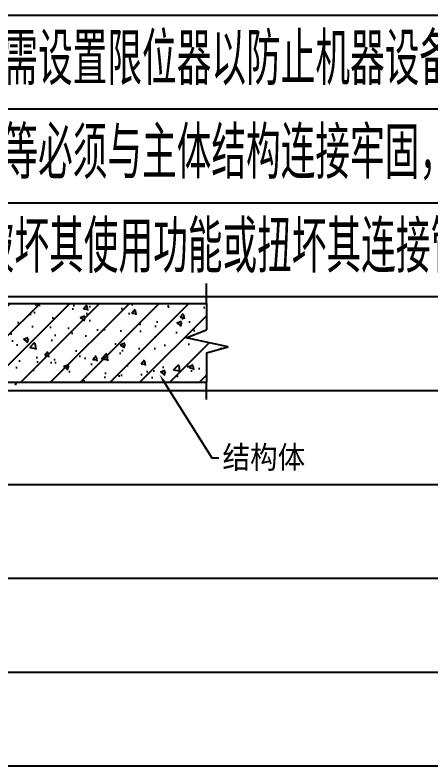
# Model space of a CAD drawing. Extents: x 14204718 to 16986381, y -1556765 to -15898.
# Drawn here: x 14910703 to 14914692, y -226481 to -219281 of the extents above; entities that cross this region are included whole.
import ezdxf
from ezdxf import colors
from ezdxf.entities.mleader import LeaderData, LeaderLine
from ezdxf.math import Vec2, Vec3

# ---------------------------------------------------------------- set-up
doc = ezdxf.new("R2010")
doc.units = 0
doc.header["$LTSCALE"] = 1000
doc.header["$MEASUREMENT"] = 0
for name, color, linetype in [('02___PRT_ALL_AXES', 7, 'Continuous'), ('JZ_0', 7, 'Continuous'), ('JZ_TEXT', 42, 'Continuous'), ('图框', 4, 'Continuous')]:
    doc.layers.add(name, color=color, linetype=linetype)
doc.styles.add('DXF', font='ros.shx', dxfattribs={"width": 0.7, "bigfont": 'hzs.shx'})
doc.styles.add('标题文字', font='txt.shx', dxfattribs={"bigfont": 'hztxt.shx'})

# ---------------------------------------------------------------- blocks, each defined once
blk = doc.blocks.new('抗震大样1')
at = {"layer": '图框', "linetype": 'Continuous'}
h = blk.add_hatch(dxfattribs=at)
h.set_pattern_fill('ANSI31', color=8, scale=2307.852, style=0)
h.set_pattern_definition([(45, (-2247750.88, -5851786.9), (-203.987225, 203.987225), [])])
h.paths.add_polyline_path([(2249.6, 911), (2399.1, 911), (2399.1, 321.1), (2249.6, 321.1)])
h.paths.add_polyline_path([(6734.3, 911), (6883.8, 911), (6883.8, 321.1), (6734.3, 321.1)])
h.paths.add_polyline_path([(785.2, 806.6), (208, 931.8), (486.1, 1039.4), (486.1, 1401.2), (9625.2, 1401.2), (9625.2, 1039.4), (9347.1, 931.8), (9924.3, 806.6), (9625.2, 726.5), (9625.2, 321.1), (7016, 321.1), (6248.3, 321.1), (486.1, 321.1), (486.1, 726.5)])
h = blk.add_hatch(dxfattribs=at)
h.set_pattern_fill('AR-CONC', color=8, scale=92.31408, style=0)
h.set_pattern_definition([(50, (-2247750.9, -5851786.9), (662.13214, -57.929056), [69.23556, -761.59116]), (355, (-2247750.9, -5851786.9), (-128.08702, 694.37925), [55.38845, -609.27293]), (100.4514, (-2247695.7, -5851791.7), (534.045613, 636.44977), [58.84117, -647.25289]), (46.1842, (-2247750.9, -5851602.3), (985.21376, -152.79736), [103.85334, -1142.38674]), (96.6356, (-2247668.8, -5851615), (862.82528, 899.24795), [88.26176, -970.87918]), (351.1842, (-2247750.9, -5851602.3), (862.82458, 899.24862), [83.08267, -913.9094]), (21, (-2247658.57, -5851648.4), (551.029254, -371.673925), [69.23556, -761.59116]), (326, (-2247658.57, -5851648.4), (224.61431, 669.41559), [55.38845, -609.27293]), (71.4514, (-2247612.65, -5851679.4), (775.64379, 297.74106), [58.84117, -647.25289]), (37.5, (-2247750.88, -5851786.9), (11.225259, 307.3078985), [0, -601.887802, 0, -618.504336, 0, -611.58078]), (7.5, (-2247750.88, -5851786.9), (242.850223, 364.097543), [0, -352.639786, 0, -588.04069, 0, -233.093052]), (327.5, (-2247956.74, -5851786.9), (492.793271, -20.821322), [0, -230.7852, 0, -720.049824, 0, -955.450728]), (317.5, (-2248049.05, -5851786.9), (538.362947, 92.410993), [0, -300.02076, 0, -478.186934, 0, -678.508488])])
h.paths.add_polyline_path([(2249.6, 911), (2399.1, 911), (2399.1, 321.1), (2249.6, 321.1)])
h.paths.add_polyline_path([(6734.3, 911), (6883.8, 911), (6883.8, 321.1), (6734.3, 321.1)])
h.paths.add_polyline_path([(785.2, 806.6), (208, 931.8), (486.1, 1039.4), (486.1, 1401.2), (9625.2, 1401.2), (9625.2, 1039.4), (9347.1, 931.8), (9924.3, 806.6), (9625.2, 726.5), (9625.2, 321.1), (7016, 321.1), (6248.3, 321.1), (486.1, 321.1), (486.1, 726.5)])
at = {"color": 5, "linetype": 'Continuous'}
for p, q in [((6248.3, 321.1), (7016, 321.1)), ((7016, 321.1), (7002.4, 283.7))]:
    blk.add_line(p, q, dxfattribs=at)
at = {"color": 4}
for points in [[(9625.2, 1401.2), (9625.2, 1676.3)], [(9625.2, 1401.2), (9625.2, 1039.4)], [(9347.1, 931.8), (9625.2, 1039.4)], [(9924.3, 806.6), (9347.1, 931.8)], [(9625.2, 726.5), (9924.3, 806.6)], [(9625.2, 726.5), (9625.2, 321.1)], [(9625.2, 85.8), (9625.2, 321.1)]]:
    blk.add_lwpolyline(points, dxfattribs=at)
at = {"layer": '02___PRT_ALL_AXES', "color": 133, "linetype": 'Continuous'}
for p, q in [((486.1, 1401.2), (9625.2, 1401.2)), ((7016, 321.1), (9625.2, 321.1))]:
    blk.add_line(p, q, dxfattribs=at)
at = {"color": 4}
ml = blk.add_multileader_mtext('Standard', dxfattribs=at)
ml.set_content('{\\fFangSong_GB2312|b0|i0|c134|p49;\\W0.9;结构体}', color=4, style='标题文字')
ml.set_leader_properties()
ml.build(insert=Vec2(0, 0))
ml.multileader.update_dxf_attribs({"dogleg_length": 0.36, "arrow_head_size": 123.1})
ctx = ml.context
ctx.base_point, ctx.char_height, ctx.arrow_head_size, ctx.landing_gap_size, ctx.plane_origin = Vec3(9795.6, -715), 307.714, 123.1, 49.8, Vec3(8903.7, 297.1)
notes = []
notes.append((ctx, [(0, (1, 1, 0), (9699.1, -715), (1, 0), 96.5, [(0, [(8982, 428)], 0, [])])]))
ctx.mtext.insert, ctx.mtext.width, ctx.mtext.flow_direction = Vec3(9845.5, -551), 1718.781, 5
for ctx, leaders in notes:
    for number, flags, end, landing, length, lines in leaders:
        leader = LeaderData()
        leader.index, (leader.has_last_leader_line, leader.has_dogleg_vector, leader.attachment_direction) = number, flags
        leader.last_leader_point, leader.dogleg_vector, leader.dogleg_length = Vec3(end), Vec3(landing), length
        for number, points, colour, breaks in lines:
            line = LeaderLine()
            line.index, line.vertices, line.color, line.breaks = number, Vec3.list(points), colors.encode_raw_color(colour), breaks
            leader.lines.append(line)
        ctx.leaders.append(leader)

msp = doc.modelspace()

# ---------------------------------------------------------------- linework, layer by layer
at = {"layer": 'JZ_0', "color": 8}
for p, q in [((14904849.7, -219280.8), (14922082.6, -219280.8)), ((14904849.7, -220180.8), (14922082.6, -220180.8)), ((14904849.7, -221080.8), (14922082.6, -221080.8)), ((14904849.7, -221980.8), (14922082.6, -221980.8)), ((14904849.7, -222880.8), (14922082.6, -222880.8)), ((14904849.7, -223780.8), (14922082.6, -223780.8)), ((14904849.7, -224680.8), (14922082.6, -224680.8)), ((14904849.7, -225580.8), (14922082.6, -225580.8)), ((14904849.7, -226480.8), (14922082.6, -226480.8))]:
    msp.add_line(p, q, dxfattribs=at)

# ---------------------------------------------------------------- block references
at = {"xscale": 0.7, "yscale": 0.7, "zscale": 0.7}
msp.add_blockref('抗震大样1', (14905800.9, -223026.8), dxfattribs=at)

# ---------------------------------------------------------------- texts
at = {"layer": 'JZ_TEXT', "style": 'DXF', "width": 0.7}
for s, p in [('1) 已设防震基础的机器设备如水泵等需设置限位器以防止机器设备地震时产生过量的移动，甚至倾覆而扭坏管道。', (14905057.4, -219951.7)), ('2) 未设防震基础的机器设备，如水箱等必须与主体结构连接牢固，以防止地震时', (14905057.4, -220851.7)), ('机器设备在地面上滑动或倾覆，破坏其使用功能或扭坏其连接管道。', (14905710, -221751.7))]:
    msp.add_text(s, height=500, dxfattribs=at).set_placement(p)

doc.saveas('drawing.dxf')
